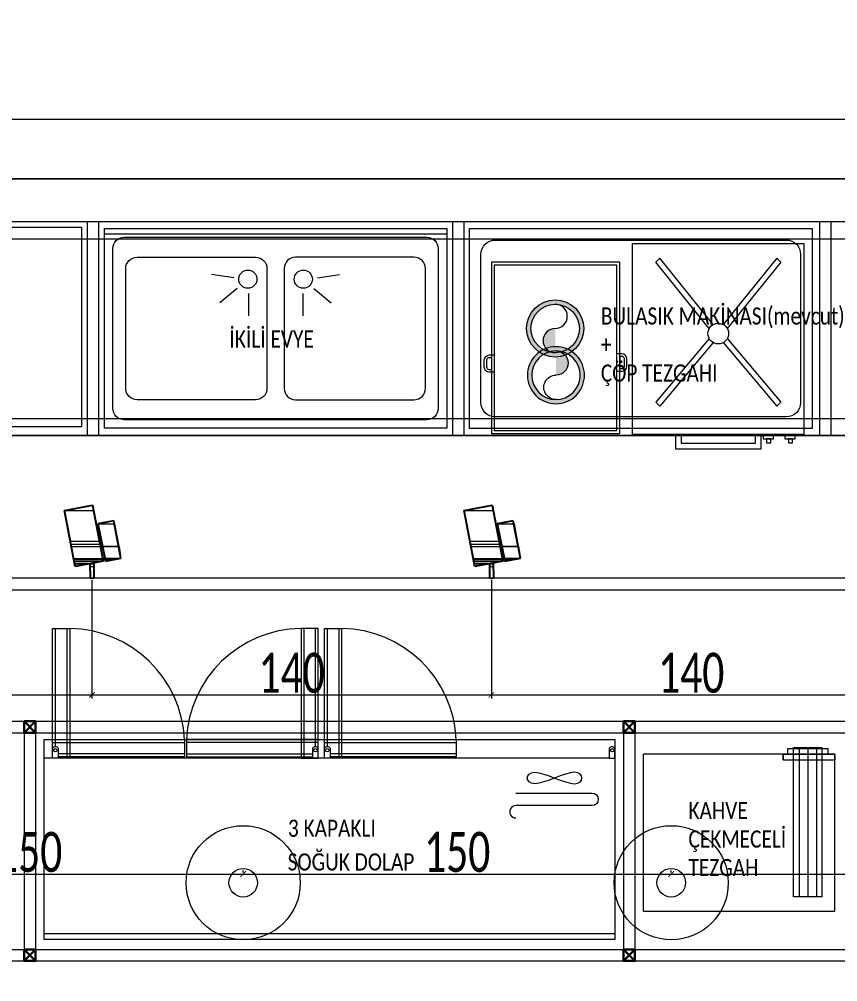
# Model space of a CAD drawing. Header units: millimetres. Extents: x -24 to 530668, y -246875 to -2983.
# Drawn here: x 265545.7 to 265832.6, y -114125 to -113787.6 of the extents above; entities that cross this region are included whole.
import ezdxf
from ezdxf.enums import TextEntityAlignment as Align

# ---------------------------------------------------------------- set-up
doc = ezdxf.new("R2010")
doc.units = ezdxf.units.MM
doc.header["$PDMODE"] = 2
doc.layers.get('0').update_dxf_attribs({"lineweight": 20})
for name, color, linetype, lineweight in [('ahsap', 34, 'Continuous', 25), ('aydınlatma', 40, 'Continuous', 20), ('KP', 167, 'Continuous', 30), ('t_aydınlatma', 40, 'Continuous', 18), ('t_tarama', 253, 'Continuous', 5), ('ölçü', 251, 'Continuous', 5)]:
    doc.layers.add(name, color=color, linetype=linetype, lineweight=lineweight)
doc.styles.add('text2', font='calibri.ttf', dxfattribs={"width": 0.8})
doc.styles.add('txt_tur_1', font='arial.ttf', dxfattribs={"height": 1.5})
doc.styles.add('Ölçü50', font='calibri.ttf', dxfattribs={"width": 0.7})
doc.dimstyles.new('olcu10', dxfattribs={"dimtxt": 14, "dimasz": 2, "dimexe": 1.25, "dimexo": 0.625, "dimgap": 0.5, "dimtad": 1, "dimdec": 1, "dimrnd": 0.5, "dimzin": 9, "dimtxsty": 'Ölçü50', "dimblk": 'ARCHTICK', "dimcen": 2, "dimclrd": 256, "dimclre": 256, "dimclrt": 6, "dimazin": 2, "dimtfac": 1, "dimtdec": 1, "dimtix": 1, "dimtmove": 0, "dimatfit": 3, "dimldrblk": 'ARCHTICK', "dimfxl": 1, "dimlwd": -1, "dimarcsym": 0})

# ---------------------------------------------------------------- blocks, each defined once
blk = doc.blocks.new('küçük ray')
at = {"color": 1, "lineweight": 25, "extrusion": (-4.69335043e-08, -7.70594177e-08, 0.999999999999996)}
for p, q in [((-0.7120432537290072, -4.984823115999461, -4.175462519e-07), (-0.680393116500909, 0.0043162825859326, -3.1600623e-08)), ((0.6468267995719545, -5.295510853145969, -3.777111346e-07), (0.680393116500909, -0.0043162825859326, 3.1600623e-08)), ((-5.846146302168107, -4.044820957002228, -5.860716802e-07), (-9.599799020610131, -23.67630190474301, -2.2750342471e-06)), ((3.969288531181064, -5.921337773092091, -2.700022207e-07), (-5.846146302168107, -4.044820957002228, -5.860716802e-07)), ((0.216250996380495, -25.55282262343827, -1.9589362156e-06), (3.969288531181064, -5.921337773092091, -2.700022207e-07)), ((2.030833149040063, -19.04733220044727, -1.3724622124e-06), (4.725349236587589, -5.926134076253219, -2.348872427e-07)), ((4.569217755609769, -6.681234740513901, -3.004026578e-07), (3.814117091352726, -6.525103259533353, -3.23810777e-07)), ((4.725349236587589, -5.926134076253219, -2.348872427e-07), (10.1611625994924, -7.019391495385207, -6.40112532e-08)), ((10.1611625994924, -7.019391495385207, -6.40112532e-08), (7.61798559236513, -20.14093447706546, -1.194509924e-06)), ((3.63304795601789, -11.21122744500826, -6.934189872e-07), (3.029282469570262, -11.05605600518538, -7.097983964e-07)), ((7.61798559236513, -20.14093447706546, -1.194509924e-06), (2.030833149040063, -19.04733220044727, -1.3724622124e-06)), ((-9.599799020610131, -23.67630190474301, -2.2750342471e-06), (0.216250996380495, -25.55282262343827, -1.9589362156e-06))]:
    blk.add_line(p, q, dxfattribs=at)
at = {"color": 1, "lineweight": 0, "extrusion": (-4.69335043e-08, -7.70594177e-08, 0.999999999999996)}
for p, q in [((-0.7062869094120288, -4.077427232779882, -3.473526881e-07), (-0.680393116500909, 0.0043162825859326, -3.1600623e-08)), ((-0.680393116500909, 0.0043162825859326, -3.1600623e-08), (0.680393116500909, -0.0043162825859326, 3.1600623e-08)), ((0.6544993235897894, -4.086059797951747, -2.84151442e-07), (0.680393116500909, -0.0043162825859326, 3.1600623e-08)), ((-6.46909700126298, -6.913892338827277, -8.363979096e-07), (-6.316456924791508, -6.612178121744362, -8.059840540000001e-07)), ((-6.316456924791508, -6.612178121744362, -8.059840540000001e-07), (-6.315496883637477, -6.460842943924942, -7.942771953e-07)), ((-6.316456924791508, -6.612178121744362, -8.059840540000001e-07), (3.813157050198696, -6.676438437352772, -3.355176358e-07)), ((-6.316456924791508, -6.612178121744362, -8.059840540000001e-07), (3.813157050198696, -6.676438437352772, -3.355176358e-07)), ((-6.315496883637477, -6.460842943924942, -7.942771953e-07), (-6.160325443819147, -5.857077457483682, -7.404686390000001e-07)), ((-6.315496883637477, -6.460842943924942, -7.942771953e-07), (3.814117091352726, -6.525103259533353, -3.23810777e-07)), ((-6.315496883637477, -6.460842943924942, -7.942771953e-07), (3.814117091352726, -6.525103259533353, -3.23810777e-07)), ((-6.160325443819147, -5.857077457483682, -7.404686390000001e-07), (-6.15648918180932, -5.252351929892028, -6.936887927e-07)), ((-6.160325443819147, -5.857077457483682, -7.404686390000001e-07), (3.969288531181064, -5.921337773092091, -2.700022207e-07)), ((-6.160325443819147, -5.857077457483682, -7.404686390000001e-07), (3.969288531181064, -5.921337773092091, -2.700022207e-07)), ((-6.15648918180932, -5.252351929892028, -6.936887927e-07), (-6.003237824294501, -4.951256799075054, -6.63293954e-07)), ((-6.15648918180932, -5.252351929892028, -6.936887927e-07), (0.6468267995719545, -5.295510853145969, -3.777111346e-07)), ((-6.15648918180932, -5.252351929892028, -6.936887927e-07), (0.6468267995719545, -5.295510853145969, -3.777111346e-07)), ((-6.003237824294501, -4.951256799075054, -6.63293954e-07), (-0.7120432537290072, -4.984823115999461, -4.175462519e-07)), ((-6.003237824294501, -4.951256799075054, -6.63293954e-07), (-0.7120432537290072, -4.984823115999461, -4.175462519e-07)), ((-0.7120432537290072, -4.984823115999461, -4.175462519e-07), (-5.846146302168107, -4.044820957002228, -5.860716802e-07)), ((-0.7120432537290072, -4.984823115999461, -4.175462519e-07), (-0.7062869094120288, -4.077427232779882, -3.473526881e-07)), ((0.6468267995719545, -5.295510853145969, -3.777111346e-07), (-0.7120432537290072, -4.984823115999461, -4.175462519e-07)), ((0.6468267995719545, -5.295510853145969, -3.777111346e-07), (-0.7120432537290072, -4.984823115999461, -4.175462519e-07)), ((-0.7120432537290072, -4.984823115999461, -4.175462519e-07), (0.6487429792728108, -4.993455681174964, -3.543450059e-07)), ((-0.7120432537290072, -4.984823115999461, -4.175462519e-07), (0.6487429792728108, -4.993455681174964, -3.543450059e-07)), ((-0.7062869094120288, -4.077427232779882, -3.473526881e-07), (0.6544993235897894, -4.086059797951747, -2.84151442e-07)), ((-0.7062869094120288, -4.077427232779882, -3.473526881e-07), (0.6544993235897894, -4.086059797951747, -2.84151442e-07)), ((3.969288531181064, -5.921337773092091, -2.700022207e-07), (0.6468267995719545, -5.295510853145969, -3.777111346e-07)), ((0.6487429792728108, -4.993455681174964, -3.543450059e-07), (0.6544993235897894, -4.086059797951747, -2.84151442e-07)), ((3.811236967890636, -6.979108792984334, -3.589313533e-07), (3.813157050198696, -6.676438437352772, -3.355176358e-07)), ((3.811236967890636, -6.979108792984334, -3.589313533e-07), (3.813157050198696, -6.676438437352772, -3.355176358e-07)), ((3.813157050198696, -6.676438437352772, -3.355176358e-07), (3.814117091352726, -6.525103259533353, -3.23810777e-07)), ((3.813157050198696, -6.676438437352772, -3.355176358e-07), (4.569217755609769, -6.681234740513901, -3.004026578e-07)), ((3.813157050198696, -6.676438437352772, -3.355176358e-07), (4.569217755609769, -6.681234740513901, -3.004026578e-07)), ((3.814117091352726, -6.525103259533353, -3.23810777e-07), (3.969288531181064, -5.921337773092091, -2.700022207e-07)), ((4.569217755609769, -6.681234740513901, -3.004026578e-07), (3.814117091352726, -6.525103259533353, -3.23810777e-07)), ((4.415962495493204, -6.982945054995071, -3.308450853e-07), (4.569217755609769, -6.681234740513901, -3.004026578e-07)), ((4.415962495493204, -6.982945054995071, -3.308450853e-07), (4.569217755609769, -6.681234740513901, -3.004026578e-07)), ((4.569217755609769, -6.681234740513901, -3.004026578e-07), (4.570177796763798, -6.529899562698118, -2.88695799e-07)), ((4.569217755609769, -6.681234740513901, -3.004026578e-07), (8.802296448798643, -6.708088574581777, -1.037987817e-07)), ((4.569217755609769, -6.681234740513901, -3.004026578e-07), (8.802296448798643, -6.708088574581777, -1.037987817e-07)), ((4.570177796763798, -6.529899562698118, -2.88695799e-07), (8.0471957845416, -6.551957093601231, -1.272069009e-07)), ((4.570177796763798, -6.529899562698118, -2.88695799e-07), (8.0471957845416, -6.551957093601231, -1.272069009e-07)), ((8.0471957845416, -6.551957093601231, -1.272069009e-07), (4.725349236587589, -5.926134076253219, -2.348872427e-07)), ((8.802296448798643, -6.708088574581777, -1.037987817e-07), (8.0471957845416, -6.551957093601231, -1.272069009e-07)), ((10.1611625994924, -7.019391495385207, -6.40112532e-08), (8.802296448798643, -6.708088574581777, -1.037987817e-07)), ((-7.251051499578807, -10.99083955102833, -1.1872649527e-06), (-6.46909700126298, -6.913892338827277, -8.363979096e-07)), ((-6.46909700126298, -6.913892338827277, -8.363979096e-07), (3.811236967890636, -6.979108792984334, -3.589313533e-07)), ((-6.46909700126298, -6.913892338827277, -8.363979096e-07), (3.811236967890636, -6.979108792984334, -3.589313533e-07)), ((3.029282469570262, -11.05605600518538, -7.097983964e-07), (3.811236967890636, -6.979108792984334, -3.589313533e-07)), ((3.029282469570262, -11.05605600518538, -7.097983964e-07), (3.811236967890636, -6.979108792984334, -3.589313533e-07)), ((3.63400799717192, -11.05989226719612, -6.817121284e-07), (4.415962495493204, -6.982945054995071, -3.308450853e-07)), ((3.63400799717192, -11.05989226719612, -6.817121284e-07), (4.415962495493204, -6.982945054995071, -3.308450853e-07)), ((3.811236967890636, -6.979108792984334, -3.589313533e-07), (4.415962495493204, -6.982945054995071, -3.308450853e-07)), ((3.811236967890636, -6.979108792984334, -3.589313533e-07), (4.415962495493204, -6.982945054995071, -3.308450853e-07)), ((4.415962495493204, -6.982945054995071, -3.308450853e-07), (10.1611625994924, -7.019391495385207, -6.40112532e-08)), ((4.415962495493204, -6.982945054995071, -3.308450853e-07), (10.1611625994924, -7.019391495385207, -6.40112532e-08)), ((9.530543278989622, -11.09729874874028, -4.078495862e-07), (10.1611625994924, -7.019391495385207, -6.40112532e-08)), ((-9.599799020610131, -23.67630190474301, -2.2750342471e-06), (-7.566190682389332, -12.95443122932192, -1.3533687703e-06)), ((-7.566190682389332, -12.95443122932192, -1.3533687703e-06), (-7.408143021715202, -11.89727539310479, -1.2644872265e-06)), ((-7.566190682389332, -12.95443122932192, -1.3533687703e-06), (2.563423292602692, -13.01869154493033, -8.829023520000001e-07)), ((-7.566190682389332, -12.95443122932192, -1.3533687703e-06), (2.563423292602692, -13.01869154493033, -8.829023520000001e-07)), ((-7.408143021715202, -11.89727539310479, -1.2644872265e-06), (-7.252011540732838, -11.14217472884411, -1.1989718115e-06)), ((-7.408143021715202, -11.89727539310479, -1.2644872265e-06), (2.87280613109533, -11.96249574986723, -7.869920982e-07)), ((-7.408143021715202, -11.89727539310479, -1.2644872265e-06), (2.87280613109533, -11.96249574986723, -7.869920982e-07)), ((-7.252011540732838, -11.14217472884411, -1.1989718115e-06), (-7.251051499578807, -10.99083955102833, -1.1872649527e-06)), ((-7.252011540732838, -11.14217472884411, -1.1989718115e-06), (2.877602434259188, -11.20643504445252, -7.285053932e-07)), ((-7.252011540732838, -11.14217472884411, -1.1989718115e-06), (2.877602434259188, -11.20643504445252, -7.285053932e-07)), ((-7.251051499578807, -10.99083955102833, -1.1872649527e-06), (3.029282469570262, -11.05605600518538, -7.097983964e-07)), ((-7.251051499578807, -10.99083955102833, -1.1872649527e-06), (3.029282469570262, -11.05605600518538, -7.097983964e-07)), ((0.681150132199491, -23.74152226150545, -1.7975391188e-06), (2.563423292602692, -13.01869154493033, -8.829023520000001e-07)), ((2.030833149040063, -19.04733220044727, -1.3724622124e-06), (3.63304795601789, -11.21122744500826, -6.934189872e-07)), ((2.563423292602692, -13.01869154493033, -8.829023520000001e-07), (2.87280613109533, -11.96249574986723, -7.869920982e-07)), ((2.87280613109533, -11.96249574986723, -7.869920982e-07), (2.877602434259188, -11.20643504445252, -7.285053932e-07)), ((2.877602434259188, -11.20643504445252, -7.285053932e-07), (3.029282469570262, -11.05605600518538, -7.097983964e-07)), ((3.63304795601789, -11.21122744500826, -6.934189872e-07), (3.029282469570262, -11.05605600518538, -7.097983964e-07)), ((3.029282469570262, -11.05605600518538, -7.097983964e-07), (3.63400799717192, -11.05989226719612, -6.817121284e-07)), ((3.029282469570262, -11.05605600518538, -7.097983964e-07), (3.63400799717192, -11.05989226719612, -6.817121284e-07)), ((3.63304795601789, -11.21122744500826, -6.934189872e-07), (3.63400799717192, -11.05989226719612, -6.817121284e-07)), ((3.63304795601789, -11.21122744500826, -6.934189872e-07), (9.378248060017084, -11.2476738853984, -4.26585155e-07)), ((3.63304795601789, -11.21122744500826, -6.934189872e-07), (9.378248060017084, -11.2476738853984, -4.26585155e-07)), ((3.63400799717192, -11.05989226719612, -6.817121284e-07), (9.530543278989622, -11.09729874874028, -4.078495862e-07)), ((3.63400799717192, -11.05989226719612, -6.817121284e-07), (9.530543278989622, -11.09729874874028, -4.078495862e-07)), ((7.926753247201757, -19.08473477938605, -1.0986282422e-06), (9.378248060017084, -11.2476738853984, -4.26585155e-07)), ((9.378248060017084, -11.2476738853984, -4.26585155e-07), (9.530543278989622, -11.09729874874028, -4.078495862e-07)), ((7.61798559236513, -20.14093447706546, -1.194509924e-06), (2.030833149040063, -19.04733220044727, -1.3724622124e-06)), ((2.030833149040063, -19.04733220044727, -1.3724622124e-06), (7.926753247201757, -19.08473477938605, -1.0986282422e-06)), ((2.030833149040063, -19.04733220044727, -1.3724622124e-06), (7.926753247201757, -19.08473477938605, -1.0986282422e-06)), ((0.216250996380495, -25.55282262343827, -1.9589362156e-06), (-9.599799020610131, -23.67630190474301, -2.2750342471e-06)), ((-9.599799020610131, -23.67630190474301, -2.2750342471e-06), (0.681150132199491, -23.74152226150545, -1.7975391188e-06)), ((-9.599799020610131, -23.67630190474301, -2.2750342471e-06), (0.681150132199491, -23.74152226150545, -1.7975391188e-06))]:
    blk.add_line(p, q, dxfattribs=at)
at = {"color": 1, "lineweight": 0}
for points in [[(-0.680393116500909, 0.0043162825859326, -3.1600623e-08), (-0.680393116500909, 0.0043162825859326, -3.1600623e-08), (0.680393116500909, -0.0043162825859326, 3.1600623e-08), (0.680393116500909, -0.0043162825859326, 3.1600623e-08), (0.680393116500909, -0.0043162825859326, 3.1600623e-08), (-0.680393116500909, 0.0043162825859326, -3.1600623e-08), (-0.680393116500909, 0.0043162825859326, -3.1600623e-08)], [(-6.160325443819147, -5.857077457483682, -7.404686390000001e-07), (-6.160325443819147, -5.857077457483682, -7.404686390000001e-07), (3.969288531181064, -5.921337773092091, -2.700022207e-07), (3.969288531181064, -5.921337773092091, -2.700022207e-07), (3.969288531181064, -5.921337773092091, -2.700022207e-07), (-6.160325443819147, -5.857077457483682, -7.404686390000001e-07), (-6.160325443819147, -5.857077457483682, -7.404686390000001e-07)], [(-6.160325443819147, -5.857077457483682, -7.404686390000001e-07), (-6.160325443819147, -5.857077457483682, -7.404686390000001e-07), (3.969288531181064, -5.921337773092091, -2.700022207e-07), (3.969288531181064, -5.921337773092091, -2.700022207e-07), (3.969288531181064, -5.921337773092091, -2.700022207e-07), (-6.160325443819147, -5.857077457483682, -7.404686390000001e-07), (-6.160325443819147, -5.857077457483682, -7.404686390000001e-07)]]:
    blk.add_open_spline(points, degree=3, knots=[0, 0, 0, 0, 1, 1, 1, 2, 2, 2, 2], dxfattribs=at)
blk = doc.blocks.new('DGHH')
at = {"layer": 'aydınlatma'}
for radius in [20, 5]:
    blk.add_circle((254314.9510036771, -103870.9176972869, 2092.610168457031), radius, dxfattribs=at)
blk = doc.blocks.new('_ArchTick')
at = {"color": 0, "linetype": 'ByBlock', "const_width": 0.15}
blk.add_lwpolyline([(-0.5, -0.5), (0.5, 0.5)], dxfattribs=at)
blk = doc.blocks.new('*D787')
at = {"layer": 'DEFPOINTS', "color": 0, "transparency": 16777216}
for p in [(259919.5974566106, -113572.8642723722, 1.410978645779975e-09), (260059.5670768248, -113572.8644650957), (260059.5670768248, -113613.7580667867)]:
    blk.add_point(p, dxfattribs=at)
at = {"layer": 'ölçü', "lineweight": -2, "transparency": 16777216}
for p, q in [((259919.5974566106, -113573.4892723722), (259919.5974566106, -113615.0080667867)), ((260059.5670768248, -113573.4894650957), (260059.5670768248, -113615.0080667867))]:
    blk.add_line(p, q, dxfattribs=at)
at = {"layer": 'ölçü', "transparency": 16777216}
blk.add_line((259919.5974566106, -113613.7580667867), (260059.5670768248, -113613.7580667867), dxfattribs=at)
at = {"layer": 'ölçü', "transparency": 16777216, "xscale": 2, "yscale": 2, "zscale": 2, "rotation": 180}
blk.add_blockref('_ArchTick', (259919.5974566106, -113613.7580667867), dxfattribs=at)
at = {"layer": 'ölçü', "transparency": 16777216, "xscale": 2, "yscale": 2, "zscale": 2}
blk.add_blockref('_ArchTick', (260059.5670768248, -113613.7580667867), dxfattribs=at)
at = {"layer": 'ölçü', "color": 6, "transparency": 16777216, "insert": (259989.5822667177, -113606.0857590944), "char_height": 14, "attachment_point": 5, "style": 'Ölçü50'}
blk.add_mtext('140', dxfattribs=at)
blk = doc.blocks.new('*D788')
at = {"layer": 'DEFPOINTS', "color": 0, "transparency": 16777216}
for p in [(260059.5670768248, -113572.8644650957), (260199.5670768248, -113572.8644650957), (260199.5670768248, -113613.7580667867)]:
    blk.add_point(p, dxfattribs=at)
at = {"layer": 'ölçü', "lineweight": -2, "transparency": 16777216}
for p, q in [((260059.5670768248, -113573.4894650957), (260059.5670768248, -113615.0080667867)), ((260199.5670768248, -113573.4894650957), (260199.5670768248, -113615.0080667867))]:
    blk.add_line(p, q, dxfattribs=at)
at = {"layer": 'ölçü', "transparency": 16777216}
blk.add_line((260059.5670768248, -113613.7580667867), (260199.5670768248, -113613.7580667867), dxfattribs=at)
at = {"layer": 'ölçü', "transparency": 16777216, "xscale": 2, "yscale": 2, "zscale": 2, "rotation": 180}
blk.add_blockref('_ArchTick', (260059.5670768248, -113613.7580667867), dxfattribs=at)
at = {"layer": 'ölçü', "transparency": 16777216, "xscale": 2, "yscale": 2, "zscale": 2}
blk.add_blockref('_ArchTick', (260199.5670768248, -113613.7580667867), dxfattribs=at)
at = {"layer": 'ölçü', "color": 6, "transparency": 16777216, "insert": (260129.5670768248, -113606.0857590944), "char_height": 14, "attachment_point": 5, "style": 'Ölçü50'}
blk.add_mtext('140', dxfattribs=at)
blk = doc.blocks.new('*D789')
at = {"layer": 'DEFPOINTS', "color": 0, "transparency": 16777216}
for p in [(260199.5670768248, -113572.8644650957), (260339.5670768248, -113572.8644650957), (260339.5670768248, -113613.7580667867)]:
    blk.add_point(p, dxfattribs=at)
at = {"layer": 'ölçü', "lineweight": -2, "transparency": 16777216}
for p, q in [((260199.5670768248, -113573.4894650957), (260199.5670768248, -113615.0080667867)), ((260339.5670768248, -113573.4894650957), (260339.5670768248, -113615.0080667867))]:
    blk.add_line(p, q, dxfattribs=at)
at = {"layer": 'ölçü', "transparency": 16777216}
blk.add_line((260199.5670768248, -113613.7580667867), (260339.5670768248, -113613.7580667867), dxfattribs=at)
at = {"layer": 'ölçü', "transparency": 16777216, "xscale": 2, "yscale": 2, "zscale": 2, "rotation": 180}
blk.add_blockref('_ArchTick', (260199.5670768248, -113613.7580667867), dxfattribs=at)
at = {"layer": 'ölçü', "transparency": 16777216, "xscale": 2, "yscale": 2, "zscale": 2}
blk.add_blockref('_ArchTick', (260339.5670768248, -113613.7580667867), dxfattribs=at)
at = {"layer": 'ölçü', "color": 6, "transparency": 16777216, "insert": (260269.5670768248, -113606.0857590944), "char_height": 14, "attachment_point": 5, "style": 'Ölçü50'}
blk.add_mtext('140', dxfattribs=at)
blk = doc.blocks.new('*D795')
at = {"layer": 'DEFPOINTS', "color": 0, "transparency": 16777216}
for p in [(259962.5541716185, -113676.6080036351, -1.007926130114356e-06), (260112.5541716185, -113676.5427462263), (260112.5541716185, -113676.6080036351, -1.007926130114356e-06)]:
    blk.add_point(p, dxfattribs=at)
at = {"layer": 'ölçü', "lineweight": -2, "transparency": 16777216}
for p, q in [((259962.5541716185, -113675.9830036351), (259962.5541716185, -113675.2927462263)), ((260112.5541716185, -113675.9830036351), (260112.5541716185, -113675.2927462263))]:
    blk.add_line(p, q, dxfattribs=at)
at = {"layer": 'ölçü', "transparency": 16777216}
blk.add_line((259962.5541716185, -113676.5427462263), (260112.5541716185, -113676.5427462263), dxfattribs=at)
at = {"layer": 'ölçü', "transparency": 16777216, "xscale": 2, "yscale": 2, "zscale": 2, "rotation": 180}
blk.add_blockref('_ArchTick', (259962.5541716185, -113676.5427462263), dxfattribs=at)
at = {"layer": 'ölçü', "transparency": 16777216, "xscale": 2, "yscale": 2, "zscale": 2}
blk.add_blockref('_ArchTick', (260112.5541716185, -113676.5427462263), dxfattribs=at)
at = {"layer": 'ölçü', "color": 6, "transparency": 16777216, "insert": (260037.5541716185, -113668.870438534), "char_height": 14, "attachment_point": 5, "style": 'Ölçü50'}
blk.add_mtext('150', dxfattribs=at)
blk = doc.blocks.new('*D796')
at = {"layer": 'DEFPOINTS', "color": 0, "transparency": 16777216}
for p in [(260112.5541716185, -113676.6080036351, -1.007926130114356e-06), (260262.5541716185, -113676.5427462263), (260262.5541716185, -113676.6080036351, -1.007926130114356e-06)]:
    blk.add_point(p, dxfattribs=at)
at = {"layer": 'ölçü', "lineweight": -2, "transparency": 16777216}
for p, q in [((260112.5541716185, -113675.9830036351), (260112.5541716185, -113675.2927462263)), ((260262.5541716185, -113675.9830036351), (260262.5541716185, -113675.2927462263))]:
    blk.add_line(p, q, dxfattribs=at)
at = {"layer": 'ölçü', "transparency": 16777216}
blk.add_line((260112.5541716185, -113676.5427462263), (260262.5541716185, -113676.5427462263), dxfattribs=at)
at = {"layer": 'ölçü', "transparency": 16777216, "xscale": 2, "yscale": 2, "zscale": 2, "rotation": 180}
blk.add_blockref('_ArchTick', (260112.5541716185, -113676.5427462263), dxfattribs=at)
at = {"layer": 'ölçü', "transparency": 16777216, "xscale": 2, "yscale": 2, "zscale": 2}
blk.add_blockref('_ArchTick', (260262.5541716185, -113676.5427462263), dxfattribs=at)
at = {"layer": 'ölçü', "color": 6, "transparency": 16777216, "insert": (260187.5541716185, -113668.870438534), "char_height": 14, "attachment_point": 5, "style": 'Ölçü50'}
blk.add_mtext('150', dxfattribs=at)
blk = doc.blocks.new('*D797')
at = {"layer": 'DEFPOINTS', "color": 0, "transparency": 16777216}
for p in [(260262.5541716185, -113676.6080036351, -1.007926130114356e-06), (260412.5541716185, -113676.5427462263), (260412.5541716185, -113676.6080036351, -1.007926130114356e-06)]:
    blk.add_point(p, dxfattribs=at)
at = {"layer": 'ölçü', "lineweight": -2, "transparency": 16777216}
for p, q in [((260262.5541716185, -113675.9830036351), (260262.5541716185, -113675.2927462263)), ((260412.5541716185, -113675.9830036351), (260412.5541716185, -113675.2927462263))]:
    blk.add_line(p, q, dxfattribs=at)
at = {"layer": 'ölçü', "transparency": 16777216}
blk.add_line((260262.5541716185, -113676.5427462263), (260412.5541716185, -113676.5427462263), dxfattribs=at)
at = {"layer": 'ölçü', "transparency": 16777216, "xscale": 2, "yscale": 2, "zscale": 2, "rotation": 180}
blk.add_blockref('_ArchTick', (260262.5541716185, -113676.5427462263), dxfattribs=at)
at = {"layer": 'ölçü', "transparency": 16777216, "xscale": 2, "yscale": 2, "zscale": 2}
blk.add_blockref('_ArchTick', (260412.5541716185, -113676.5427462263), dxfattribs=at)
at = {"layer": 'ölçü', "color": 6, "transparency": 16777216, "insert": (260337.5541716185, -113668.870438534), "char_height": 14, "attachment_point": 5, "style": 'Ölçü50'}
blk.add_mtext('150', dxfattribs=at)
blk = doc.blocks.new('*D901')
at = {"layer": 'DEFPOINTS', "color": 0, "transparency": 16777216}
for p in [(260513.3051845052, -113522.9017148439), (259446.1656354344, -113572.9020125506), (260513.3051845052, -113572.8976962681)]:
    blk.add_point(p, dxfattribs=at)
at = {"layer": 'ölçü', "lineweight": -2, "transparency": 16777216}
for p, q in [((259446.1656354344, -113572.2770125506), (259446.1656354344, -113521.6517148439)), ((260513.3051845052, -113572.2726962681), (260513.3051845052, -113521.6517148439))]:
    blk.add_line(p, q, dxfattribs=at)
at = {"layer": 'ölçü', "transparency": 16777216}
blk.add_line((259446.1656354344, -113522.9017148439), (260513.3051845052, -113522.9017148439), dxfattribs=at)
at = {"layer": 'ölçü', "transparency": 16777216, "xscale": 2, "yscale": 2, "zscale": 2, "rotation": 180}
blk.add_blockref('_ArchTick', (259446.1656354344, -113522.9017148439), dxfattribs=at)
at = {"layer": 'ölçü', "transparency": 16777216, "xscale": 2, "yscale": 2, "zscale": 2}
blk.add_blockref('_ArchTick', (260513.3051845052, -113522.9017148439), dxfattribs=at)
at = {"layer": 'ölçü', "color": 6, "transparency": 16777216, "insert": (259979.7354099698, -113515.2294071515), "char_height": 14, "attachment_point": 5, "style": 'Ölçü50'}
blk.add_mtext('1067', dxfattribs=at)
blk = doc.blocks.new('fdg')
at = {"layer": 'KP'}
blk.add_lwpolyline([(249315.4984521661, -96505.9999370499), (249319.4984521661, -96505.9999370499), (249319.4984521661, -96509.9999370499), (249315.4984521661, -96509.9999370499), (249315.4984521661, -96505.9999370499), (249319.4984521661, -96509.9999370499), (249319.4984521661, -96505.9999370499), (249315.4984521661, -96509.9999370499)], dxfattribs=at)
blk = doc.blocks.new('A$C31687324-flat-1-flat-1')
at = {"extrusion": (-1.528460340000001e-08, 6.331099400000007e-09, 1)}
for points, elevation in [([(21.83531331783161, 32.04388271196513), (21.83531331783161, 33.56326828905731, -0.4142135623730951), (23.58531331783161, 35.31326828905731), (26.11449086281937, 35.31326828905731, -0.4142135623730951), (27.86449086281937, 33.56326828905731), (27.86449086281937, 32.04388271196513)], -1.308710975677395e-07), ([(21.47518187609967, -11.36887012282386), (21.47518187609967, -12.88825569988694, 0.4142135623730951), (23.22518187609967, -14.63825569988694), (25.75435942108743, -14.63825569988694, 0.4142135623730951), (27.50435942108743, -12.88825569988694), (27.50435942108743, -11.36887012282386)], -4.002170847345452e-07)]:
    blk.add_lwpolyline(points, format="xyb", dxfattribs=dict(at, elevation=elevation))
for points, elevation in [([(22.71031331783161, 32.83750629457064), (22.71031331783161, 33.56326828905731, -0.4142135623730993), (23.58531331783161, 34.43826828905731), (26.11449086281937, 34.43826828905731, -0.4142135623731038), (26.98949086281937, 33.56326828905731), (26.98949086281937, 32.83750629457064)], -1.392206157566567e-07), ([(22.35018187609967, -12.16249370542937), (22.35018187609967, -12.88825569988694, 0.4142135623730993), (23.22518187609967, -13.76325569988694), (25.75435942108743, -13.76325569988694, 0.4142135623731038), (26.62935942108743, -12.88825569988694), (26.62935942108743, -12.16249370542937)], -4.186156224961794e-07)]:
    blk.add_lwpolyline(points, format="xyb", close=True, dxfattribs=dict(at, elevation=elevation))
for points, elevation in [([(60.00001002033241, -12.16249370542937), (1.002033239691444e-05, -12.16249370542937), (1.002033239255987e-05, 32.83750629457064), (60.0000100203324, 32.83750629457064)], -9.940783137596127e-07), ([(59.00001002033241, -11.16249370542937), (1.000010020332397, -11.16249370542937), (1.000010020332393, 31.83750629457064), (59.0000100203324, 31.83750629457064)], -9.72462610959723e-07)]:
    blk.add_lwpolyline(points, close=True, dxfattribs=dict(at, elevation=elevation))
blk = doc.blocks.new('aydınlatma sd')
at = {"layer": 't_tarama'}
h = blk.add_hatch(dxfattribs=at)
h.set_pattern_fill('ANSI33', color=256, angle=90, style=0)
h.set_pattern_definition([(135, (232091.1101389379, -128561.9667145805), (-4.490128060534577, -4.490128060534577), []), (135, (232091.1101389379, -128557.4765845805), (-4.490128060534577, -4.490128060534577), [3.175, -1.5875])])
edge = h.paths.add_edge_path()
edge.add_arc((260410.8668821097, -114231.9659732294), 30, 0, 360)
edge = h.paths.add_edge_path()
edge.add_arc((259586.1101389378, -114231.9659732294), 30, 0, 360)
h.paths.add_polyline_path([(259138.6101389377, -113376.9667145807), (259208.6101389377, -113376.9667145807), (259208.6101389377, -113446.9667145807), (259138.6101389377, -113446.9667145807)])
at = {"layer": 't_tarama', "extrusion": (1.733410113292138e-08, -6.735343864008139e-11, 1)}
h = blk.add_hatch(color=256, dxfattribs=at)
edge = h.paths.add_edge_path(flags=17)
edge.add_arc((260221.8978440017, -113485.348752941), 8.500000000000009, 0, 360)
edge = h.paths.add_edge_path()
edge.add_arc((260221.8978440017, -113485.348752941), 10.00000000000001, 0, 360)
edge = h.paths.add_edge_path(flags=16)
edge.add_arc((260221.8978440017, -113489.598752941), 4.250000000000004, 90, 270)
at = {"layer": 't_tarama'}
h = blk.add_hatch(color=256, dxfattribs=at)
edge = h.paths.add_edge_path(flags=16)
edge.add_ellipse((260222.1708831885, -113501.723293445), major_axis=(6.010407640082759, 6.01040764008276), ratio=1, start_angle=0, end_angle=360, ccw=False)
edge = h.paths.add_edge_path()
edge.add_ellipse((260222.1708831885, -113501.723293445), major_axis=(-7.071067811868729, 7.071067811868725), ratio=1, start_angle=0, end_angle=360, ccw=False)
edge = h.paths.add_edge_path(flags=16)
edge.add_ellipse((260222.1708831885, -113497.473293445), major_axis=(-3.005203820059268, 3.005203820059267), ratio=1, start_angle=134.9999999999808, end_angle=314.99999999998084, ccw=False)
at = {"layer": 't_aydınlatma'}
blk.add_lwpolyline([(259446.1656354344, -113576.9020125506), (260513.3051845052, -113576.8976962681), (260513.3051845052, -113572.8976962681), (259446.1656354344, -113572.9020125506), (259446.1656354344, -113576.9020125506)], dxfattribs=at)
at = {"layer": 't_tarama'}
for p, q in [((258733.0998359844, -113411.9667145559, -17966.19200973511), (262000.8934458246, -113411.9667145559, -17966.19200973511)), ((259138.6103186854, -113432.9017148439), (261218.6103186854, -113432.9017148439)), ((261218.6103186854, -113432.9017148439), (259208.6101389377, -113432.9017148439)), ((259138.6103186854, -113447.9017148439), (261208.6103186413, -113447.9017148439)), ((260307.4286413379, -113632.2530634907), (260307.4286431056, -113684.5530915855)), ((260310.4234215497, -113632.2579241466), (260310.380494728, -113684.5530915321)), ((260313.4423295449, -113632.2498134795), (260313.4423313406, -113684.5530915855)), ((260301.7873618843, -113636.5453913277), (260319.8599612545, -113636.5453913277)), ((259438.6103186865, -113707.0081015137), (260504.4855971726, -113707.0081015137))]:
    blk.add_line(p, q, dxfattribs=at)
at = {"layer": 't_tarama', "extrusion": (-1.733410113292138e-08, -6.735343864008133e-11, 1)}
for p, q in [((260109.2401678774, -113467.5688896865, 1.740763043787243e-05), (260101.4284548389, -113466.4562218795, 1.727229635604363e-05)), ((260138.5555201248, -113467.5688896865, 1.79157857184758e-05), (260146.3672331633, -113466.4562218795, 1.805126968431032e-05)), ((260110.470350668, -113471.378131885, 1.742869798521449e-05), (260104.3726630982, -113476.3860352934, 1.73226627526888e-05)), ((260114.3790056192, -113473.0412102623, 1.749633899138506e-05), (260114.3790056192, -113480.9317672924, 1.74958075352363e-05)), ((260133.416682383, -113473.0412102623, 1.782634000574692e-05), (260133.416682383, -113480.9317672924, 1.782580854959816e-05)), ((260137.3253373343, -113471.378131885, 1.789420504001237e-05), (260143.423024904, -113476.3860352934, 1.79995656735082e-05))]:
    blk.add_line(p, q, dxfattribs=at)
at = {"layer": 't_tarama', "extrusion": (1.733410113292138e-08, -6.735343864008555e-11, 1)}
blk.add_line((260302.3948256033, -113522.5497770469, 1.666892493847038e-05), (260298.3995370998, -113522.5497770469, 1.673817967344784e-05), dxfattribs=at)
at = {"layer": 't_tarama', "extrusion": (-6.331099399999999e-09, -1.52846034e-08, 1)}
for p, q in [((260046.7746191814, -113631.9553388734, -2.678660819089524e-07), (260046.7746191814, -113590.4553388734, 3.664449591910476e-07)), ((260050.7746191814, -113590.4553388734, 3.917693567910475e-07), (260050.7746191814, -113635.9553388734, -3.036800979089524e-07)), ((260133.8439140788, -113590.4553388734, 9.176893198910478e-07), (260133.8439140788, -113635.9553388734, 2.222398651910477e-07)), ((260137.8439140788, -113631.9553388734, 3.087026763910477e-07), (260137.8439140788, -113590.4553388734, 9.430137174910477e-07)), ((260142.0501676392, -113631.9553388734, -2.678660819089524e-07), (260142.0501676392, -113590.4553388734, 3.664449591910476e-07)), ((260146.0501676392, -113590.4553388734, 3.917693567910475e-07), (260146.0501676392, -113635.9553388734, -3.036800979089524e-07)), ((260045.7746191814, -113634.4553388734, -3.124086898089525e-07), (260045.7746191814, -113630.4553388734, -2.512702762089524e-07)), ((260045.7746191814, -113630.4553388734, -2.512702762089524e-07), (260091.9746191814, -113630.4553388734, 4.122651609104754e-08)), ((260091.9746191814, -113630.4553388734, 4.122651609104754e-08), (260091.9746191814, -113634.4553388734, -1.991189750895232e-08)), ((260138.8439140788, -113630.4553388734, 3.379606808910476e-07), (260092.6439140788, -113630.4553388734, 4.546388859104742e-08)), ((260092.6439140788, -113630.4553388734, 4.546388859104742e-08), (260092.6439140788, -113634.4553388734, -1.567452500895243e-08)), ((260138.8439140788, -113634.4553388734, 2.768222672910475e-07), (260138.8439140788, -113630.4553388734, 3.379606808910476e-07)), ((260141.0501676392, -113634.4553388734, -3.124086898089525e-07), (260141.0501676392, -113630.4553388734, -2.512702762089524e-07)), ((260141.0501676392, -113630.4553388734, -2.512702762089524e-07), (260187.2501676392, -113630.4553388734, 4.122651609104754e-08)), ((260187.2501676392, -113630.4553388734, 4.122651609104754e-08), (260187.2501676392, -113634.4553388734, -1.991189750895232e-08)), ((260091.9746191814, -113634.4553388734, -1.991189750895232e-08), (260047.7746191814, -113634.4553388734, -2.997464910089523e-07)), ((260092.6439140788, -113634.4553388734, -1.567452500895243e-08), (260136.8439140788, -113634.4553388734, 2.641600684910474e-07)), ((260187.2501676392, -113634.4553388734, -1.991189750895232e-08), (260143.0501676392, -113634.4553388734, -2.997464910089523e-07)), ((260240.8145232911, -113635.956605683, -8.539032078753182e-07), (260042.8187288985, -113635.9553115211, -3.540492120089524e-07)), ((260242.8145228725, -113697.4552986457, -2.05266515342796e-06), (260042.8132287106, -113697.4552986457, -1.294086946608952e-06))]:
    blk.add_line(p, q, dxfattribs=at)
at = {"layer": 't_tarama', "elevation": 1.662071273580726e-05}
blk.add_lwpolyline([(259890.8966861002, -113449.829597745), (260055.8978440012, -113449.829597745), (260055.8978440012, -113519.8295676431), (259890.8966861002, -113519.8295676431)], close=True, dxfattribs=at)
at = {"layer": 't_tarama'}
for points, elevation in [([(260057.8978440012, -113447.9017148439), (260057.8978440012, -113522.9017148439)], 1.662071273580726e-05), ([(260061.8978440012, -113447.9017148439), (260061.8978440012, -113522.9017148439)], 1.662071273580726e-05), ([(260185.8978440012, -113447.9017148439), (260185.8978440012, -113522.9017148439)], 1.870171657358623e-05), ([(260189.8978440012, -113447.9017148439), (260189.8978440012, -113522.9017148439)], 1.870171657358623e-05), ([(260252.8599612546, -113689.5238155636), (260252.8599612546, -113634.5530915858)], -4.748324550001514e-07), ([(260319.8599612546, -113689.5238155636), (260319.8599612546, -113680.0168726392)], -4.748324550001514e-07)]:
    blk.add_lwpolyline(points, dxfattribs=dict(at, elevation=elevation))
at = {"layer": 't_tarama', "extrusion": (-1.733410113292138e-08, -6.735343864008133e-11, 1), "elevation": -0.004483709813300609}
for points in [[(260183.8978440016, -113520.3310316991), (260063.8978440016, -113520.3310316991), (260063.8978440016, -113450.3310316991), (260183.8978440016, -113450.3310316991)], [(260183.8978440016, -113452.3310316991), (260063.8978440016, -113452.3310316991), (260063.8978440016, -113450.3310316991), (260183.8978440016, -113450.3310316991)]]:
    blk.add_lwpolyline(points, close=True, dxfattribs=at)
at = {"layer": 't_tarama', "extrusion": (1.733410113292138e-08, -6.735343864008133e-11, 1), "elevation": 0.004536538016242038}
blk.add_lwpolyline([(260311.8978440016, -113520.348752941), (260191.8978440016, -113520.348752941), (260191.8978440016, -113450.348752941), (260311.8978440016, -113450.348752941)], close=True, dxfattribs=at)
at = {"layer": 't_tarama'}
for points in [[(260314.5343314824, -113447.9017148439), (260314.5343314824, -113522.9017148439)], [(260318.5343314824, -113447.9017148439), (260318.5343314824, -113522.9017148439)], [(259438.6103186851, -113453.9017148443), (260676.6103186853, -113453.9017148444)], [(259442.6103186854, -113623.0081015137), (260504.4855971726, -113623.0081015137)], [(260035.8132777108, -113623.0081015137), (260035.8132777108, -113707.0081015137)], [(260039.8132777108, -113623.0081015137), (260039.8132777108, -113707.0081015137)], [(260245.8623117701, -113623.0081015137), (260245.8623117701, -113707.0081015137)], [(260249.8623117701, -113623.0081015137), (260249.8623117701, -113707.0081015137)], [(259442.6103186854, -113627.0081015137), (260504.4855971726, -113627.0081015137)], [(259442.6103186854, -113703.0081015163), (260504.4855971726, -113703.008101514)]]:
    blk.add_lwpolyline(points, dxfattribs=at)
at = {"layer": 't_tarama', "extrusion": (-1.733410113292138e-08, -6.735343864008133e-11, 1), "elevation": -0.004483709813300609}
for points in [[(260176.8978440016, -113517.3310316991), (260070.8978440016, -113517.3310316991, -0.4142135623730919), (260066.8978440016, -113513.3310316991), (260066.8978440016, -113457.3310316991, -0.4142135623731057), (260070.8978440016, -113453.3310316991), (260176.8978440016, -113453.3310316991, -0.4142135623730951), (260180.8978440016, -113457.3310316991), (260180.8978440016, -113513.3310316991, -0.4142135623730844)], [(260116.8978440016, -113510.3310316991), (260075.3978440016, -113510.3310316991, -0.4142135623730951), (260071.3978440016, -113506.3310316991), (260071.3978440016, -113464.3310316991, -0.4142135623730951), (260075.3978440016, -113460.3310316991), (260116.8978440016, -113460.3310316991, -0.4142135623730951), (260120.8978440016, -113464.3310316991), (260120.8978440016, -113506.3310316991, -0.4142135623730951)], [(260130.8978440016, -113510.3310316991), (260172.3978440016, -113510.3310316991, 0.4142135623730951), (260176.3978440016, -113506.3310316991), (260176.3978440016, -113464.3310316991, 0.4142135623730951), (260172.3978440016, -113460.3310316991), (260130.8978440016, -113460.3310316991, 0.4142135623730951), (260126.8978440016, -113464.3310316991), (260126.8978440016, -113506.3310316991, 0.4142135623730951)]]:
    blk.add_lwpolyline(points, format="xyb", close=True, dxfattribs=at)
at = {"layer": 't_tarama', "extrusion": (1.733410113292138e-08, -6.735343864008133e-11, 1), "elevation": 0.004536538016242039}
blk.add_lwpolyline([(260302.8978440016, -113516.348752941), (260200.8978440016, -113516.348752941, -0.4142135623730951), (260195.8978440016, -113511.348752941), (260195.8978440016, -113459.348752941, -0.4142135623730951), (260200.8978440016, -113454.348752941), (260302.8978440016, -113454.348752941, -0.4142135623730951), (260307.8978440016, -113459.348752941), (260307.8978440016, -113511.348752941, -0.4142135623730951)], format="xyb", close=True, dxfattribs=at)
at = {"layer": 't_tarama', "extrusion": (1.733410113292138e-08, -6.735343864008555e-11, 1), "elevation": 0.004536423096074793}
for points in [[(260309.0398256039, -113455.5497770473), (260309.0398256039, -113522.5497770473), (260249.0398256039, -113522.5497770473), (260249.0398256039, -113455.5497770473)], [(260264.0398256039, -113527.5497770473), (260294.0398256039, -113527.5497770473), (260294.0398256039, -113522.5497770473), (260264.0398256039, -113522.5497770473)], [(260266.0398256039, -113525.5497770473), (260292.0398256039, -113525.5497770473), (260292.0398256039, -113522.5497770473), (260266.0398256039, -113522.5497770473)], [(260298.3995371002, -113522.5497770473), (260294.7545371002, -113522.5497770473), (260294.7545371002, -113524.0077770473), (260298.3995371002, -113524.0077770473)], [(260297.4324301612, -113524.0077770473), (260295.9744301612, -113524.0077770473), (260295.9744301612, -113525.4657770473), (260297.4324301612, -113525.4657770473)], [(260306.0398256039, -113522.5497770473), (260302.3948256039, -113522.5497770473), (260302.3948256039, -113524.0077770473), (260306.0398256039, -113524.0077770473)], [(260305.0727186648, -113524.0077770473), (260303.6147186648, -113524.0077770473), (260303.6147186648, -113525.4657770473), (260305.0727186648, -113525.4657770473)]]:
    blk.add_lwpolyline(points, close=True, dxfattribs=at)
at = {"layer": 't_tarama', "extrusion": (1.733410113292138e-08, -6.735343864008555e-11, 1)}
for points, elevation in [([(260258.5337289494, -113460.7135265531), (260257.1195153871, -113462.1277401155)], 0.004536423096074793), ([(260275.7678716184, -113485.2760963468), (260257.1195153871, -113462.1277401155)], 0.004536423096074793), ([(260277.1820851808, -113483.8618827844), (260258.5337289494, -113460.7135265531)], 0.004536423096074793), ([(260299.5459222582, -113460.7135265531), (260280.7981683113, -113483.9612805)], 0.004536423096074793), ([(260300.9601358206, -113462.1277401155), (260282.2123818737, -113485.3754940624)], 0.004536423096074793), ([(260300.9601358206, -113462.1277401155), (260299.5459222582, -113460.7135265531)], 0.004536423096074793), ([(260275.867269334, -113488.8921794773), (260257.1195153871, -113511.1399334243)], 0.004536423096074792), ([(260277.2814828964, -113490.3063930397), (260258.5337289494, -113512.5541469867)], 0.004536423096074793), ([(260280.8975660269, -113490.4057907553), (260299.5459222582, -113512.5541469867)], 0.004536423096074793), ([(260282.3117795893, -113488.9915771929), (260300.9601358206, -113511.1399334243)], 0.004536423096074793), ([(260258.5337289494, -113512.5541469867), (260257.1195153871, -113511.1399334243)], 0.004536423096074793), ([(260299.5459222582, -113512.5541469867), (260300.9601358206, -113511.1399334243)], 0.004536423096074793)]:
    blk.add_lwpolyline(points, dxfattribs=dict(at, elevation=elevation))
at = {"layer": 't_tarama'}
blk.add_lwpolyline([(259438.6103186854, -113516.9017148438), (260676.6103186853, -113516.9017148439), (260676.6103186853, -113522.9017148439), (259438.6103186854, -113522.9017148438)], close=True, dxfattribs=at)
at = {"layer": 't_tarama', "extrusion": (-6.331099399999999e-09, -1.52846034e-08, 1)}
for points, elevation in [([(260051.7746191809, -113635.9553388735), (260045.7746191809, -113635.9553388735), (260045.7746191809, -113590.4553388735), (260051.7746191809, -113590.4553388735), (260051.7746191809, -113635.9553388735)], 9.016952607583263e-05), ([(260132.8439140783, -113635.9553388735), (260138.8439140783, -113635.9553388735), (260138.8439140783, -113590.4553388735), (260132.8439140783, -113590.4553388735), (260132.8439140783, -113635.9553388735)], 9.016952607583263e-05), ([(260147.0501676387, -113635.9553388735), (260141.0501676387, -113635.9553388735), (260141.0501676387, -113590.4553388735), (260147.0501676387, -113590.4553388735), (260147.0501676387, -113635.9553388735)], 8.956632710815712e-05), ([(260045.7746191809, -113635.4553388735), (260045.7746191809, -113629.4553388735), (260091.9746191809, -113629.4553388735), (260091.9746191809, -113635.4553388735), (260047.7746191809, -113635.4553388735)], 9.016952607583393e-05), ([(260047.7746191809, -113632.4553388735), (260047.7746191809, -113635.9553388735), (260045.7746191809, -113635.9553388735), (260045.7746191809, -113632.4553388735)], 9.016952607583242e-05), ([(260138.8439140783, -113635.4553388735), (260138.8439140783, -113629.4553388735), (260092.6439140782, -113629.4553388735), (260092.6439140782, -113635.4553388735), (260136.8439140783, -113635.4553388735)], 9.016952607583328e-05), ([(260136.8439140783, -113632.4553388735), (260136.8439140783, -113635.9553388735), (260138.8439140783, -113635.9553388735), (260138.8439140783, -113632.4553388735)], 9.016952607583458e-05), ([(260141.0501676387, -113635.4553388735), (260141.0501676387, -113629.4553388735), (260187.2501676386, -113629.4553388735), (260187.2501676386, -113635.4553388735), (260143.0501676387, -113635.4553388735)], 8.95663271081582e-05), ([(260143.0501676387, -113632.4553388735), (260143.0501676387, -113635.9553388735), (260141.0501676387, -113635.9553388735), (260141.0501676387, -113632.4553388735)], 8.956632710815669e-05), ([(260240.8122585074, -113632.4566064158), (260240.8145232906, -113635.9566056831), (260242.814522872, -113635.9553115212), (260242.8122580886, -113632.4553122539)], 8.841616080563494e-05)]:
    blk.add_lwpolyline(points, dxfattribs=dict(at, elevation=elevation))
at = {"layer": 't_tarama', "extrusion": (-6.331099399999999e-09, -1.52846034e-08, 1), "elevation": 9.016952607583328e-05}
blk.add_lwpolyline([(260042.814522872, -113629.455312882), (260242.814522872, -113629.455312882), (260242.814522872, -113699.455298227), (260042.814522872, -113699.4552982271)], close=True, dxfattribs=at)
at = {"layer": 't_tarama', "extrusion": (-1.129085379999999e-08, 1.398315180000015e-08, 1)}
for points, elevation in [([(260303.4186168477, -113632.5304329972), (260317.4153611914, -113632.5304329972), (260317.4153611914, -113634.5530915862), (260303.4186168477, -113634.5530915862)], -0.00452798876570576), ([(260305.4209669991, -113632.2498134801), (260315.3400210094, -113632.2498134801), (260315.3400217337, -113684.5530915327), (260305.4209677233, -113684.5530915327)], -0.004528007450003273)]:
    blk.add_lwpolyline(points, close=True, dxfattribs=dict(at, elevation=elevation))
at = {"layer": 't_tarama', "extrusion": (6.331099400000006e-09, 1.52846034e-08, 1), "elevation": -9.006320550195945e-05}
blk.add_lwpolyline([(260252.8599612546, -113689.5238155638), (260319.8599612546, -113689.5238155638), (260319.8599612546, -113634.553091586), (260252.8599612546, -113634.553091586)], dxfattribs=at)
at = {"layer": 't_tarama', "extrusion": (6.331099400000006e-09, 1.52846034e-08, 1), "elevation": -8.874816733235027e-05}
blk.add_lwpolyline([(260319.8599612546, -113634.553091586), (260301.7873618844, -113634.553091586), (260301.7873618844, -113636.5453913281), (260301.7873618844, -113634.553091586), (260319.8599612546, -113634.553091586), (260319.8599612546, -113636.5430968694)], close=True, dxfattribs=at)
at = {"layer": 't_tarama', "extrusion": (-6.331099399999999e-09, -1.52846034e-08, 1)}
blk.add_lwpolyline([(260228.6774429685, -113640.8904551185), (260227.2205596715, -113641.0634276094), (260225.5187566321, -113641.5180618422), (260223.6536737645, -113642.1604705695), (260221.7069509827, -113642.8967665442), (260219.760228201, -113643.6330625188), (260217.8951453334, -113644.2754712461), (260216.193342294, -113644.7301054789), (260214.736458997, -113644.9030779698), (260213.5925388238, -113644.7317884096), (260212.7752390256, -113644.2787842406), (260212.2846203208, -113643.6378998431), (260212.1207434278, -113642.9029695976), (260212.283669065, -113642.1678278844), (260212.773457951, -113641.5263090838), (260213.5901708042, -113641.0722475761), (260214.7338683431, -113640.8994777417), (260216.1909742744, -113641.0705646454), (260217.8933642588, -113641.5229960893), (260219.7592769453, -113642.16299056), (260221.7069509828, -113642.8967665442), (260223.6546250202, -113643.6305425283), (260225.5205377067, -113644.270536999), (260227.2229276911, -113644.7229684429), (260228.6800336224, -113644.8940553466), (260229.8237311613, -113644.7212855122), (260230.6404440145, -113644.2672240046), (260231.1302329005, -113643.6257052039), (260231.2931585378, -113642.8905634907), (260231.1292816448, -113642.1556332452), (260230.6386629399, -113641.5147488478), (260229.8213631417, -113641.0617446787)], close=True, dxfattribs=at)
for points, elevation in [([(260208.1190289331, -113648.2134851606), (260234.7908217685, -113648.1962263483, -1), (260234.7936338554, -113652.5420294299)], 8.814100716919251e-05), ([(260234.7936338554, -113652.5420294299), (260208.12184102, -113652.5592882423, 1), (260208.1246531069, -113656.9050913238)], 8.814100716919142e-05)]:
    blk.add_lwpolyline(points, format="xyb", dxfattribs=dict(at, elevation=elevation))
at = {"layer": 't_tarama', "extrusion": (-1.733410113292138e-08, -6.735343864008133e-11, 1)}
for centre in [(260114.1836359793, -113468.0756751388, -0.004483709813300609), (260133.6120520239, -113468.0756751388, -0.004483709813300609)]:
    blk.add_circle(centre, 3.187919533039348, dxfattribs=at)
at = {"layer": 't_tarama', "extrusion": (1.733410113292138e-08, -6.735343864008133e-11, 1)}
for radius in [10.00000000000001, 8.500000000000005]:
    blk.add_circle((260221.8978440016, -113485.348752941, 0.004536538016242038), radius, dxfattribs=at)
at = {"layer": 't_tarama', "extrusion": (1.733410113292138e-08, -6.735343864008555e-11, 1)}
blk.add_circle((260279.0398256039, -113487.1338367699, 0.004536423096077794), 3.627241701654384, dxfattribs=at)
at = {"layer": 't_tarama', "extrusion": (-6.331099399999999e-09, -1.52846034e-08, 1)}
for centre, radius in [((260046.7078640301, -113633.169078388, 9.01695260758296e-05), 0.5960807673109231), ((260137.9106692291, -113633.169078388, 9.016952607583393e-05), 0.5960807673109231), ((260141.9834124879, -113633.1690783881, 8.956632710815387e-05), 0.5960807673109231), ((260241.879475282, -113633.1696555041, 8.841616080563472e-05), 0.596080767310923)]:
    blk.add_circle(centre, radius, dxfattribs=at)
at = {"layer": 't_tarama', "extrusion": (1.733410113292138e-08, -6.735343864008133e-11, 1)}
for centre, start, end in [((260221.8978440016, -113481.098752941, 0.004536538016242038), 270, 90), ((260221.8978440016, -113489.598752941, 0.004536538016242038), 90, 270)]:
    blk.add_arc(centre, 4.250000000000003, start, end, dxfattribs=at)
at = {"layer": 't_tarama', "extrusion": (-6.331099399999999e-09, -1.52846034e-08, 1)}
for centre, radius, start, end in [((260051.1547937089, -113631.3126974369, 9.016952607583133e-05), 40.86205981592017, 2.605240328927188, 89.1308625719201), ((260133.4637395503, -113631.3126974369, 9.01695260758322e-05), 40.86205981591921, 90.86913742807987, 177.3947596710728), ((260146.4303421667, -113631.312697437, 8.956632710815582e-05), 40.86205981592017, 2.605240328927188, 89.1308625719201), ((260046.7746191809, -113633.2053388735, 9.016952607583155e-05), 1.25, 36.86989764651624, 143.1301023534837), ((260137.8439140783, -113633.2053388735, 9.016952607583285e-05), 1.25, 36.86989764651624, 143.1301023534837), ((260142.0501676387, -113633.2053388735, 8.956632710815582e-05), 1.25, 36.86989764651624, 143.1301023534837), ((260241.8127436087, -113633.2059591778, 8.841616080563364e-05), 1.249999999999998, 36.90697265556545, 143.1671773633277)]:
    blk.add_arc(centre, radius, start, end, dxfattribs=at)
at = {"layer": 't_tarama', "extrusion": (0, 0, -1)}
for centre, major_axis, ratio, start_param, end_param in [((260222.1708831885, -113501.723293445, 2.741668906731519e-05), (-7.071067811868729, 7.071067811868725), 0.9999999999970847, 1.963494884889812, 8.246680192069398), ((260222.1708831885, -113501.723293445, 2.741668906731519e-05), (6.010407640082759, 6.01040764008276), 0.9999999999991661, 0.3926985580933169, 6.675883865272903), ((260222.1708831885, -113497.473293445, 2.741668906731519e-05), (-3.005203820059268, 3.005203820059267), 0.9999999999993304, 0.785398163397783, 3.926990816987576), ((260222.1708831885, -113505.973293445, 2.741668906731519e-05), (-3.005203820059268, 3.005203820059267), 0.9999999999993304, 3.926990816987576, 7.068583470577369)]:
    blk.add_ellipse(centre, major_axis=major_axis, ratio=ratio, start_param=start_param, end_param=end_param, dxfattribs=at)
at = {"layer": 'ahsap'}
for p in [(5797.603167941357, -9808.690306348246, -2092.610169464957), (5947.603167941357, -9808.690306348246, -2092.610169464957)]:
    blk.add_blockref('DGHH', p, dxfattribs=at)
at = {"layer": 'aydınlatma', "extrusion": (0, 0, -1), "zscale": -1, "rotation": 180}
for p in [(-260059.5670768248, -113572.8644650957), (-260199.5670768248, -113572.8644650957)]:
    blk.add_blockref('küçük ray', p, dxfattribs=at)
at = {"layer": 't_tarama', "extrusion": (0, 0, -1), "zscale": -1, "rotation": 90}
blk.add_blockref('A$C31687324-flat-1-flat-1', (-260211.6968573003, -113522.1330019722, -2.741668906731519e-05), dxfattribs=at)
at = {"layer": 't_tarama'}
for p in [(10720.31482554477, -17117.00816446372), (10930.36385960405, -17117.0081644638), (10720.31482554477, -17197.00816446375), (10930.36385960405, -17197.00816446383)]:
    blk.add_blockref('fdg', p, dxfattribs=at)
at = {"layer": 't_tarama', "style": 'text2', "width": 0.8}
for s, p in [('3 KAPAKLI', (260128.2296268387, -113663.5099722039, 5.651150925382479e-08)), ('SOĞUK DOLAP', (260128.1447037618, -113675.3192029731, 5.651150925382479e-08))]:
    blk.add_text(s, height=6, dxfattribs=at).set_placement(p)
at = {"layer": 't_tarama', "char_height": 6, "attachment_point": 1, "style": 'text2'}
for s, insert in [('BULASIK MAKİNASI{\\C3;(mevcut)\\P}+\\PÇÖP TEZGAHI', (260237.9009993584, -113477.9657638679, 6.222226655416649e-05)), ('İKİLİ EVYE', (260107.7261112998, -113486.0411416811, 7.99333661721857e-05)), ('KAHVE \\PÇEKMECELİ\\PTEZGAH', (260268.6077231311, -113651.2782888884, 2.431912466006102e-06))]:
    blk.add_mtext_dynamic_manual_height_columns(s, width=527.0079382135591, gutter_width=12.5, heights=[0], dxfattribs=dict(at, insert=insert))
at = {"layer": 't_tarama', "style": 'txt_tur_1'}
for tag, p in [('19S', (258692.4816080815, -113427.3839171168, -17966.19200973511)), ('20T', (258679.1001180713, -114252.3839171167, -17966.19200973511)), ('21U', (258679.1001180713, -115238.3839171168, -17966.19200973511)), ('22V', (258679.1001180713, -116077.3839171167, -17966.19200973511))]:
    blk.add_attdef(tag, text='', height=30.00000000000001, dxfattribs=at).set_placement(p, align=Align.CENTER)
at = {"layer": 'ölçü'}
dim = blk.add_linear_dim(base=(260513.3051845052, -113522.9017148439), p1=(259446.1656354344, -113572.9020125506), p2=(260513.3051845052, -113572.8976962681), dimstyle='olcu10', dxfattribs=at)
dim.commit()
dim.dimension.update_dxf_attribs({"geometry": '*D901', "text_midpoint": (259979.7354099698, -113515.2294071515)})
for base, p1, p2, picture, middle in [((260059.5670768248, -113613.7580667867), (259919.5974566106, -113572.8642723722, 1.410978645779975e-09), (260059.5670768248, -113572.8644650957), '*D787', (259989.5822667177, -113606.0857590944)), ((260199.5670768248, -113613.7580667867), (260059.5670768248, -113572.8644650957), (260199.5670768248, -113572.8644650957), '*D788', (260129.5670768248, -113606.0857590944)), ((260339.5670768248, -113613.7580667867), (260199.5670768248, -113572.8644650957), (260339.5670768248, -113572.8644650957), '*D789', (260269.5670768248, -113606.0857590944)), ((260112.5541716185, -113676.5427462263), (259962.5541716185, -113676.6080036351, -1.007926130114356e-06), (260112.5541716185, -113676.6080036351, -1.007926130114356e-06), '*D795', (260037.5541716185, -113668.870438534)), ((260262.5541716185, -113676.5427462263), (260112.5541716185, -113676.6080036351, -1.007926130114356e-06), (260262.5541716185, -113676.6080036351, -1.007926130114356e-06), '*D796', (260187.5541716185, -113668.870438534)), ((260412.5541716185, -113676.5427462263), (260262.5541716185, -113676.6080036351, -1.007926130114356e-06), (260412.5541716185, -113676.6080036351, -1.007926130114356e-06), '*D797', (260337.5541716185, -113668.870438534))]:
    dim = blk.add_linear_dim(base=base, p1=p1, p2=p2, dimstyle='olcu10', override={"dimtmove": 1}, dxfattribs=at)
    dim.commit()
    dim.dimension.update_dxf_attribs({"geometry": picture, "text_midpoint": middle})

msp = doc.modelspace()

# ---------------------------------------------------------------- block references
at = {"layer": 'ölçü'}
msp.add_blockref('aydınlatma sd', (5511.651635221206, -410.6534896440862), dxfattribs=at)

doc.saveas('drawing.dxf')
